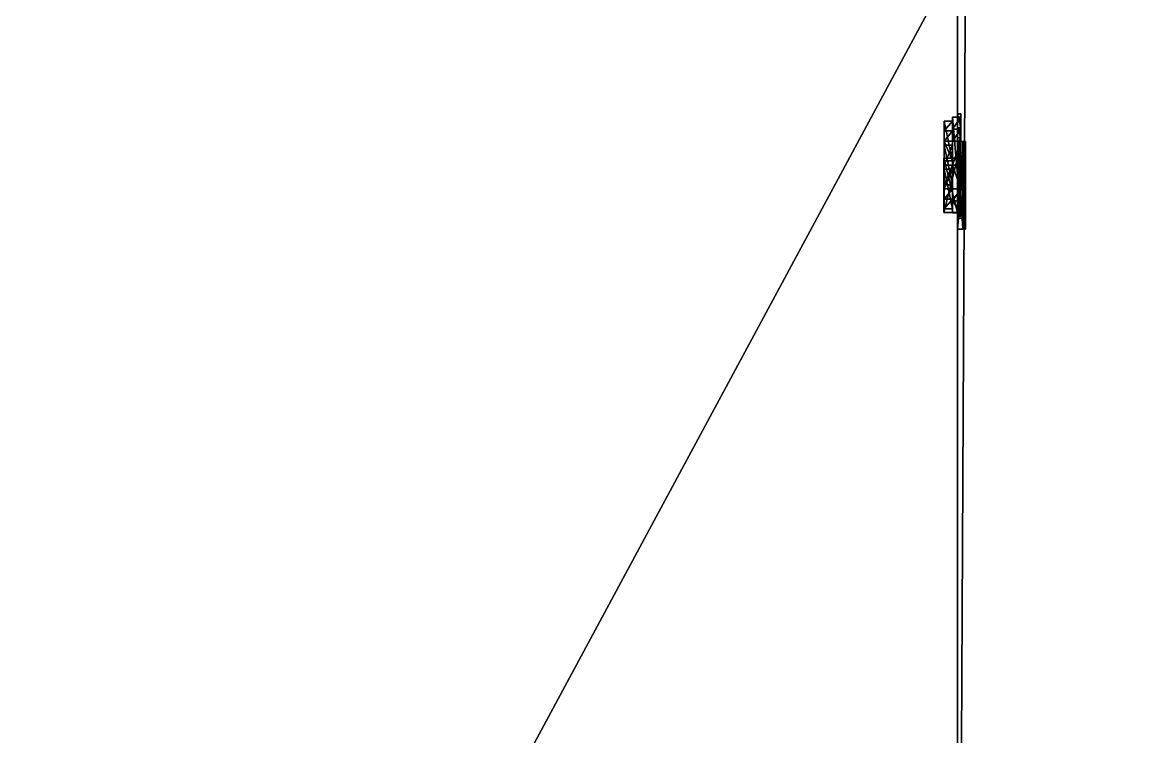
# Model space of a CAD drawing. Header units: metres. Extents: x -124 to 108, y 0 to 201.
# Drawn here: x 64.94 to 72.25, y 13.04 to 17.68 of the extents above; entities that cross this region are included whole.
import ezdxf

# ---------------------------------------------------------------- set-up
doc = ezdxf.new("R2010")
doc.units = ezdxf.units.M
doc.layers.get('0').update_dxf_attribs({"true_color": 0xff5454})

# ---------------------------------------------------------------- blocks, each defined once
blk = doc.blocks.new('window_iii')
for p, q in [((0, 1.1557), (0, 0.0603)), ((0, 1.1557, 0.0333), (0, 0.0603, 0.0333)), ((0, 1.1557), (0, 1.1557, 0.0333)), ((0.5699, 1.1557, 0.0333), (0, 1.1557, 0.0333)), ((0.5699, 1.1557), (0, 1.1557)), ((0.5699, 0.0603, 0.0333), (0.5699, 1.1557, 0.0333)), ((0.5699, 0.0603), (0.5699, 1.1557)), ((0.5699, 1.1557), (0.5699, 1.1557, 0.0333)), ((0.4986, 1.0844, 0.0333), (0.0713, 1.0844, 0.0333)), ((0.0713, 1.0844, 0.0333), (0.0713, 1.0844)), ((0.4986, 1.0844), (0.0713, 1.0844)), ((0.0713, 1.0844, 0.0333), (0.0713, 0.1316, 0.0333)), ((0.0713, 1.0844), (0.0713, 0.1316)), ((0.1086, 1.0471, -0.0889), (0.1086, 0.6453, -0.0889)), ((0.1086, 1.0471, -0.0889), (0.1086, 1.0471)), ((0.1086, 1.0471), (0.1086, 0.6453)), ((0.4613, 1.0471), (0.1086, 1.0471)), ((0.4613, 1.0471, -0.0889), (0.1086, 1.0471, -0.0889)), ((0.4613, 0.6453), (0.4613, 1.0471)), ((0.4613, 1.0471, -0.0889), (0.4613, 1.0471)), ((0.4613, 0.6453, -0.0889), (0.4613, 1.0471, -0.0889)), ((0.4986, 1.0844, 0.0333), (0.4986, 1.0844)), ((0.4986, 0.1316), (0.4986, 1.0844)), ((0.1086, 0.6453, -0.0889), (0.1086, 0.6453)), ((0.1086, 0.6453), (0.4613, 0.6453)), ((0.1086, 0.6453, -0.0889), (0.4613, 0.6453, -0.0889)), ((0.4613, 0.6453, -0.0889), (0.4613, 0.6453)), ((0.1086, 0.5707, -0.0889), (0.1086, 0.1689, -0.0889)), ((0.1086, 0.5707, -0.0889), (0.1086, 0.5707)), ((0.1086, 0.5707), (0.1086, 0.1689)), ((0.4613, 0.5707), (0.1086, 0.5707)), ((0.4613, 0.5707, -0.0889), (0.1086, 0.5707, -0.0889)), ((0.4613, 0.1689), (0.4613, 0.5707)), ((0.4613, 0.1689, -0.0889), (0.4613, 0.5707, -0.0889)), ((0.4613, 0.5707, -0.0889), (0.4613, 0.5707)), ((0.1086, 0.1689, -0.0889), (0.1086, 0.1689)), ((0.1086, 0.1689, -0.0889), (0.4613, 0.1689, -0.0889)), ((0.1086, 0.1689), (0.4613, 0.1689)), ((0.4613, 0.1689, -0.0889), (0.4613, 0.1689)), ((0.0713, 0.1316, 0.0333), (0.4986, 0.1316, 0.0333)), ((0.0713, 0.1316), (0.4986, 0.1316)), ((0.0713, 0.1316, 0.0333), (0.0713, 0.1316)), ((0.4986, 0.1316, 0.0333), (0.4986, 0.1316)), ((0, 0.0603), (0, 0)), ((0, 0.0603, 0.0333), (0, 0, 0.0508)), ((0, 0.0603, 0.0333), (0.5699, 0.0603, 0.0333)), ((0, 0.0603), (0.5699, 0.0603)), ((0, 0), (0, 0, 0.0508)), ((0, 0, 0.0508), (0.5699, 0, 0.0508)), ((0, 0), (0.5699, 0)), ((0.5699, 0.0603, 0.0333), (0.5699, 0, 0.0508)), ((0.5699, 0.0603), (0.5699, 0)), ((0.5699, 0), (0.5699, 0, 0.0508))]:
    blk.add_line(p, q)
at = {"color": 45, "true_color": 0xaa8f5f}
blk.add_line((0.4986, 0.1316, 0.0333), (0.4986, 1.0844, 0.0333), dxfattribs=at)
mesh = blk.add_polyface(dxfattribs=at)
corners = [(0, 0.0603, 0.0333), (0, 0), (0, 0, 0.0508), (0, 0.0603), (0, 1.1557, 0.0333), (0, 1.1557)]
mesh.append_faces([[corners[k] for k in face] for face in [(0, 1, 2), (3, 4, 5)]], dxfattribs={"vtx0": -1, "color": 45})
mesh.append_faces([[corners[k] for k in face] for face in [(1, 0, 3)]], dxfattribs={"vtx0": -1, "vtx1": -1, "color": 45})
mesh.append_faces([[corners[k] for k in face] for face in [(3, 0, 4)]], dxfattribs={"vtx0": -1, "vtx2": -1, "color": 45})
mesh = blk.add_polyface(dxfattribs=at)
corners = [(0, 0.0603, 0.0333), (0.0713, 0.1316, 0.0333), (0, 1.1557, 0.0333), (0.5699, 0.0603, 0.0333), (0.4986, 0.1316, 0.0333), (0.4986, 1.0844, 0.0333), (0.0713, 1.0844, 0.0333), (0.5699, 1.1557, 0.0333)]
mesh.append_faces([[corners[k] for k in face] for face in [(0, 1, 2), (1, 3, 4), (4, 3, 5), (2, 6, 7), (6, 2, 1), (7, 5, 3)]], dxfattribs={"vtx0": -1, "vtx1": -1, "color": 45})
mesh.append_faces([[corners[k] for k in face] for face in [(1, 0, 3), (7, 6, 5)]], dxfattribs={"vtx0": -1, "vtx2": -1, "color": 45})
mesh = blk.add_polyface(dxfattribs=at)
corners = [(0, 1.1557, 0.0333), (0.5699, 1.1557), (0, 1.1557), (0.5699, 1.1557, 0.0333)]
mesh.append_faces([[corners[k] for k in face] for face in [(0, 1, 2), (1, 0, 3)]], dxfattribs={"vtx0": -1, "color": 45})
mesh = blk.add_polyface(dxfattribs=at)
corners = [(0.5699, 0.0603), (0.5699, 0, 0.0508), (0.5699, 0), (0.5699, 0.0603, 0.0333), (0.5699, 1.1557), (0.5699, 1.1557, 0.0333)]
mesh.append_faces([[corners[k] for k in face] for face in [(0, 1, 2), (3, 4, 5)]], dxfattribs={"vtx0": -1, "color": 45})
mesh.append_faces([[corners[k] for k in face] for face in [(1, 0, 3)]], dxfattribs={"vtx0": -1, "vtx1": -1, "color": 45})
mesh.append_faces([[corners[k] for k in face] for face in [(3, 0, 4)]], dxfattribs={"vtx0": -1, "vtx2": -1, "color": 45})
mesh = blk.add_polyface(dxfattribs=at)
corners = [(0.4986, 1.0844, 0.0333), (0.0713, 1.0844), (0.4986, 1.0844), (0.0713, 1.0844, 0.0333)]
mesh.append_faces([[corners[k] for k in face] for face in [(0, 1, 2), (1, 0, 3)]], dxfattribs={"vtx0": -1, "color": 45})
at = {"color": 29, "true_color": 0x423123}
mesh = blk.add_polyface(dxfattribs=at)
corners = [(0.0713, 0.1316), (0.1086, 0.1689), (0.0713, 1.0844), (0.4986, 0.1316), (0.4613, 0.1689), (0.4613, 0.5707), (0.4613, 0.6453), (0.4613, 1.0471), (0.1086, 1.0471), (0.4986, 1.0844), (0.1086, 0.5707), (0.1086, 0.6453)]
mesh.append_faces([[corners[k] for k in face] for face in [(0, 1, 2), (1, 3, 4), (4, 3, 5), (6, 3, 7), (2, 8, 9), (8, 10, 11), (9, 7, 3), (5, 11, 10), (11, 5, 6)]], dxfattribs={"vtx0": -1, "vtx1": -1, "color": 29})
mesh.append_faces([[corners[k] for k in face] for face in [(5, 3, 6), (8, 2, 1)]], dxfattribs={"vtx0": -1, "vtx1": -1, "vtx2": -1, "color": 29})
mesh.append_faces([[corners[k] for k in face] for face in [(1, 0, 3), (8, 1, 10), (9, 8, 7)]], dxfattribs={"vtx0": -1, "vtx2": -1, "color": 29})
at = {"color": 45, "true_color": 0xaa8f5f}
mesh = blk.add_polyface(dxfattribs=at)
corners = [(0.0713, 1.0844), (0.0713, 0.1316, 0.0333), (0.0713, 0.1316), (0.0713, 1.0844, 0.0333)]
mesh.append_faces([[corners[k] for k in face] for face in [(0, 1, 2), (1, 0, 3)]], dxfattribs={"vtx0": -1, "color": 45})
at = {"color": 29, "true_color": 0x423123}
mesh = blk.add_polyface(dxfattribs=at)
corners = [(0.1086, 1.0471, -0.0889), (0.1086, 0.6453), (0.1086, 0.6453, -0.0889), (0.1086, 1.0471)]
mesh.append_faces([[corners[k] for k in face] for face in [(0, 1, 2), (1, 0, 3)]], dxfattribs={"vtx0": -1, "color": 29})
mesh = blk.add_polyface(dxfattribs=at)
corners = [(0.4613, 1.0471), (0.1086, 1.0471, -0.0889), (0.4613, 1.0471, -0.0889), (0.1086, 1.0471)]
mesh.append_faces([[corners[k] for k in face] for face in [(0, 1, 2), (1, 0, 3)]], dxfattribs={"vtx0": -1, "color": 29})
at = {"color": 28, "true_color": 0x130f0a}
mesh = blk.add_polyface(dxfattribs=at)
corners = [(0.4613, 0.6453, -0.0889), (0.1086, 1.0471, -0.0889), (0.1086, 0.6453, -0.0889), (0.4613, 1.0471, -0.0889)]
mesh.append_faces([[corners[k] for k in face] for face in [(0, 1, 2), (1, 0, 3)]], dxfattribs={"vtx0": -1, "color": 28})
at = {"color": 29, "true_color": 0x423123}
mesh = blk.add_polyface(dxfattribs=at)
corners = [(0.4613, 1.0471), (0.4613, 0.6453, -0.0889), (0.4613, 0.6453), (0.4613, 1.0471, -0.0889)]
mesh.append_faces([[corners[k] for k in face] for face in [(0, 1, 2), (1, 0, 3)]], dxfattribs={"vtx0": -1, "color": 29})
at = {"color": 45, "true_color": 0xaa8f5f}
mesh = blk.add_polyface(dxfattribs=at)
corners = [(0.4986, 1.0844, 0.0333), (0.4986, 0.1316), (0.4986, 0.1316, 0.0333), (0.4986, 1.0844)]
mesh.append_faces([[corners[k] for k in face] for face in [(0, 1, 2), (1, 0, 3)]], dxfattribs={"vtx0": -1, "color": 45})
at = {"color": 29, "true_color": 0x423123}
mesh = blk.add_polyface(dxfattribs=at)
corners = [(0.1086, 0.6453), (0.4613, 0.6453, -0.0889), (0.1086, 0.6453, -0.0889), (0.4613, 0.6453)]
mesh.append_faces([[corners[k] for k in face] for face in [(0, 1, 2), (1, 0, 3)]], dxfattribs={"vtx0": -1, "color": 29})
mesh = blk.add_polyface(dxfattribs=at)
corners = [(0.1086, 0.5707, -0.0889), (0.1086, 0.1689), (0.1086, 0.1689, -0.0889), (0.1086, 0.5707)]
mesh.append_faces([[corners[k] for k in face] for face in [(0, 1, 2), (1, 0, 3)]], dxfattribs={"vtx0": -1, "color": 29})
mesh = blk.add_polyface(dxfattribs=at)
corners = [(0.4613, 0.5707), (0.1086, 0.5707, -0.0889), (0.4613, 0.5707, -0.0889), (0.1086, 0.5707)]
mesh.append_faces([[corners[k] for k in face] for face in [(0, 1, 2), (1, 0, 3)]], dxfattribs={"vtx0": -1, "color": 29})
at = {"color": 28, "true_color": 0x130f0a}
mesh = blk.add_polyface(dxfattribs=at)
corners = [(0.4613, 0.1689, -0.0889), (0.1086, 0.5707, -0.0889), (0.1086, 0.1689, -0.0889), (0.4613, 0.5707, -0.0889)]
mesh.append_faces([[corners[k] for k in face] for face in [(0, 1, 2), (1, 0, 3)]], dxfattribs={"vtx0": -1, "color": 28})
at = {"color": 29, "true_color": 0x423123}
mesh = blk.add_polyface(dxfattribs=at)
corners = [(0.4613, 0.5707), (0.4613, 0.1689, -0.0889), (0.4613, 0.1689), (0.4613, 0.5707, -0.0889)]
mesh.append_faces([[corners[k] for k in face] for face in [(0, 1, 2), (1, 0, 3)]], dxfattribs={"vtx0": -1, "color": 29})
mesh = blk.add_polyface(dxfattribs=at)
corners = [(0.1086, 0.1689), (0.4613, 0.1689, -0.0889), (0.1086, 0.1689, -0.0889), (0.4613, 0.1689)]
mesh.append_faces([[corners[k] for k in face] for face in [(0, 1, 2), (1, 0, 3)]], dxfattribs={"vtx0": -1, "color": 29})
at = {"color": 45, "true_color": 0xaa8f5f}
mesh = blk.add_polyface(dxfattribs=at)
corners = [(0.0713, 0.1316, 0.0333), (0.4986, 0.1316), (0.0713, 0.1316), (0.4986, 0.1316, 0.0333)]
mesh.append_faces([[corners[k] for k in face] for face in [(0, 1, 2), (1, 0, 3)]], dxfattribs={"vtx0": -1, "color": 45})
mesh = blk.add_polyface(dxfattribs=at)
corners = [(0.5699, 0), (0, 0.0603), (0, 0), (0.5699, 0.0603)]
mesh.append_faces([[corners[k] for k in face] for face in [(0, 1, 2), (1, 0, 3)]], dxfattribs={"vtx0": -1, "color": 45})
mesh = blk.add_polyface(dxfattribs=at)
corners = [(0.5699, 0, 0.0508), (0, 0.0603, 0.0333), (0, 0, 0.0508), (0.5699, 0.0603, 0.0333)]
mesh.append_faces([[corners[k] for k in face] for face in [(0, 1, 2), (1, 0, 3)]], dxfattribs={"vtx0": -1, "color": 45})
mesh = blk.add_polyface(dxfattribs=at)
corners = [(0.5699, 0, 0.0508), (0, 0), (0.5699, 0), (0, 0, 0.0508)]
mesh.append_faces([[corners[k] for k in face] for face in [(0, 1, 2), (1, 0, 3)]], dxfattribs={"vtx0": -1, "color": 45})
blk = doc.blocks.new('window_i')
for p, q in [((0.3326, 1.5005, 0.0217), (0.1553, 1.3478, 0.0217)), ((0.3326, 1.5005), (0.1553, 1.3478)), ((0.1773, 1.3377, 0.0217), (0.3326, 1.4714, 0.0217)), ((0.1773, 1.3377, -0.0332), (0.3326, 1.4714, -0.0332)), ((0.5099, 1.3478, 0.0217), (0.3326, 1.5005, 0.0217)), ((0.5099, 1.3478), (0.3326, 1.5005)), ((0.3326, 1.5005), (0.3326, 1.5005, 0.0217)), ((0.3326, 1.4714, 0.0217), (0.4879, 1.3377, 0.0217)), ((0.3326, 1.4714, 0.0217), (0.3326, 1.4714, -0.0332)), ((0.3326, 1.4714, -0.0332), (0.4879, 1.3377, -0.0332)), ((0.3326, 1.4364, -0.0881), (0.2038, 1.3256, -0.0881)), ((0.3326, 1.4364, -0.0332), (0.2038, 1.3256, -0.0332)), ((0.4614, 1.3256, -0.0332), (0.3326, 1.4364, -0.0332)), ((0.3326, 1.4364, -0.0332), (0.3326, 1.4364, -0.0881)), ((0.4614, 1.3256, -0.0881), (0.3326, 1.4364, -0.0881)), ((0.1553, 1.3478, 0.0217), (0.1553, 1.1242, 0.0217)), ((0.1553, 1.3478), (0.1553, 1.1242)), ((0.1553, 1.3478), (0.1553, 1.3478, 0.0217)), ((0.1773, 1.3377, 0.0217), (0.1773, 1.1022, 0.0217)), ((0.1773, 1.3377, 0.0217), (0.1773, 1.3377, -0.0332)), ((0.1773, 1.3377, -0.0332), (0.1773, 1.1022, -0.0332)), ((0.2038, 1.3256, -0.0881), (0.2038, 1.1287, -0.0881)), ((0.2038, 1.3256, -0.0332), (0.2038, 1.1287, -0.0332)), ((0.2038, 1.3256, -0.0332), (0.2038, 1.3256, -0.0881)), ((0.4614, 1.3256, -0.0332), (0.4614, 1.3256, -0.0881)), ((0.4614, 1.1287, -0.0332), (0.4614, 1.3256, -0.0332)), ((0.4614, 1.1287, -0.0881), (0.4614, 1.3256, -0.0881)), ((0.4879, 1.1022, 0.0217), (0.4879, 1.3377, 0.0217)), ((0.4879, 1.3377, 0.0217), (0.4879, 1.3377, -0.0332)), ((0.4879, 1.1022, -0.0332), (0.4879, 1.3377, -0.0332)), ((0.5099, 1.1242, 0.0217), (0.5099, 1.3478, 0.0217)), ((0.5099, 1.1242), (0.5099, 1.3478)), ((0.5099, 1.3478), (0.5099, 1.3478, 0.0217)), ((0.0905, 1.1242), (0, 1.0337)), ((0.0905, 1.1242, 0.0217), (0, 1.0337, 0.0217)), ((0.0997, 1.1022, 0.0217), (0.022, 1.0246, 0.0217)), ((0.0997, 1.1022, -0.0332), (0.022, 1.0246, -0.0332)), ((0.0905, 1.1242), (0.0905, 1.1242, 0.0217)), ((0.1553, 1.1242), (0.0905, 1.1242)), ((0.1553, 1.1242, 0.0217), (0.0905, 1.1242, 0.0217)), ((0.1773, 1.1022, 0.0217), (0.0997, 1.1022, 0.0217)), ((0.1773, 1.1022, -0.0332), (0.0997, 1.1022, -0.0332)), ((0.0997, 1.1022, 0.0217), (0.0997, 1.1022, -0.0332)), ((0.1553, 1.1242), (0.1553, 1.1242, 0.0217)), ((0.1773, 1.1022, 0.0217), (0.1773, 1.1022, -0.0332)), ((0.2038, 1.1287, -0.0332), (0.4614, 1.1287, -0.0332)), ((0.2038, 1.1287, -0.0881), (0.4614, 1.1287, -0.0881)), ((0.2038, 1.1287, -0.0332), (0.2038, 1.1287, -0.0881)), ((0.4614, 1.1287, -0.0332), (0.4614, 1.1287, -0.0881)), ((0.5656, 1.1022, 0.0217), (0.4879, 1.1022, 0.0217)), ((0.4879, 1.1022, 0.0217), (0.4879, 1.1022, -0.0332)), ((0.5656, 1.1022, -0.0332), (0.4879, 1.1022, -0.0332)), ((0.5747, 1.1242, 0.0217), (0.5099, 1.1242, 0.0217)), ((0.5099, 1.1242), (0.5099, 1.1242, 0.0217)), ((0.5747, 1.1242), (0.5099, 1.1242)), ((0.5656, 1.1022, 0.0217), (0.6432, 1.0246, 0.0217)), ((0.5656, 1.1022, 0.0217), (0.5656, 1.1022, -0.0332)), ((0.5656, 1.1022, -0.0332), (0.6432, 1.0246, -0.0332)), ((0.6652, 1.0337, 0.0217), (0.5747, 1.1242, 0.0217)), ((0.5747, 1.1242), (0.5747, 1.1242, 0.0217)), ((0.6652, 1.0337), (0.5747, 1.1242)), ((0, 1.0337), (0, 1.0337, 0.0217)), ((0, 1.0337, 0.0217), (0, 0, 0.0217)), ((0, 1.0337), (0, 0)), ((0.022, 1.0246, 0.0217), (0.022, 0.0971, 0.0217)), ((0.022, 1.0246, 0.0217), (0.022, 1.0246, -0.0332)), ((0.022, 1.0246, -0.0332), (0.022, 0.0971, -0.0332)), ((0.1106, 1.0757, -0.0881), (0.0485, 1.0136, -0.0881)), ((0.1106, 1.0757, -0.0332), (0.0485, 1.0136, -0.0332)), ((0.1773, 1.0757, -0.0332), (0.1106, 1.0757, -0.0332)), ((0.1106, 1.0757, -0.0332), (0.1106, 1.0757, -0.0881)), ((0.1773, 1.0757, -0.0881), (0.1106, 1.0757, -0.0881)), ((0.1773, 1.0757, -0.0332), (0.1773, 1.0757, -0.0881)), ((0.3061, 1.0757, -0.0881), (0.1773, 1.0757, -0.0881)), ((0.3061, 1.0757, -0.0332), (0.1773, 1.0757, -0.0332)), ((0.3061, 0.1236, -0.0881), (0.3061, 1.0757, -0.0881)), ((0.3061, 1.0757, -0.0332), (0.3061, 1.0757, -0.0881)), ((0.3061, 0.1236, -0.0332), (0.3061, 1.0757, -0.0332)), ((0.3591, 1.0757, -0.0881), (0.3591, 0.1236, -0.0881)), ((0.3591, 1.0757, -0.0332), (0.3591, 1.0757, -0.0881)), ((0.4879, 1.0757, -0.0881), (0.3591, 1.0757, -0.0881)), ((0.4879, 1.0757, -0.0332), (0.3591, 1.0757, -0.0332)), ((0.5546, 1.0757, -0.0881), (0.4879, 1.0757, -0.0881)), ((0.4879, 1.0757, -0.0332), (0.4879, 1.0757, -0.0881)), ((0.5546, 1.0757, -0.0332), (0.4879, 1.0757, -0.0332)), ((0.6167, 1.0136, -0.0332), (0.5546, 1.0757, -0.0332)), ((0.5546, 1.0757, -0.0332), (0.5546, 1.0757, -0.0881)), ((0.6167, 1.0136, -0.0881), (0.5546, 1.0757, -0.0881)), ((0.6432, 0.0971, 0.0217), (0.6432, 1.0246, 0.0217)), ((0.6432, 1.0246, 0.0217), (0.6432, 1.0246, -0.0332)), ((0.6432, 0.0971, -0.0332), (0.6432, 1.0246, -0.0332)), ((0.6652, 0, 0.0217), (0.6652, 1.0337, 0.0217)), ((0.6652, 0), (0.6652, 1.0337)), ((0.6652, 1.0337), (0.6652, 1.0337, 0.0217)), ((0.0485, 1.0136, -0.0881), (0.0485, 0.1236, -0.0881)), ((0.0485, 1.0136, -0.0332), (0.0485, 1.0136, -0.0881)), ((0.0485, 1.0136, -0.0332), (0.0485, 0.1236, -0.0332)), ((0.6167, 1.0136, -0.0332), (0.6167, 1.0136, -0.0881)), ((0.6167, 0.1236, -0.0332), (0.6167, 1.0136, -0.0332)), ((0.6167, 0.1236, -0.0881), (0.6167, 1.0136, -0.0881)), ((0.022, 0.0971, 0.0217), (0.6432, 0.0971, 0.0217)), ((0.022, 0.0971, 0.0217), (0.022, 0.0971, -0.0332)), ((0.022, 0.0971, -0.0332), (0.6432, 0.0971, -0.0332)), ((0.0485, 0.1236, -0.0881), (0.3061, 0.1236, -0.0881)), ((0.0485, 0.1236, -0.0332), (0.3061, 0.1236, -0.0332)), ((0.0485, 0.1236, -0.0332), (0.0485, 0.1236, -0.0881)), ((0.3061, 0.1236, -0.0332), (0.3061, 0.1236, -0.0881)), ((0.3591, 0.1236, -0.0332), (0.3591, 0.1236, -0.0881)), ((0.3591, 0.1236, -0.0881), (0.6167, 0.1236, -0.0881)), ((0.3591, 0.1236, -0.0332), (0.6167, 0.1236, -0.0332)), ((0.6167, 0.1236, -0.0332), (0.6167, 0.1236, -0.0881)), ((0.6432, 0.0971, 0.0217), (0.6432, 0.0971, -0.0332)), ((0, 0, 0.0217), (0.6652, 0, 0.0217)), ((0, 0), (0, 0, 0.0217)), ((0, 0), (0.6652, 0)), ((0.6652, 0), (0.6652, 0, 0.0217))]:
    blk.add_line(p, q)
at = {"color": 29, "true_color": 0x423123}
blk.add_line((0.3591, 1.0757, -0.0332), (0.3591, 0.1236, -0.0332), dxfattribs=at)
at = {"color": 45, "true_color": 0xaa8f5f}
mesh = blk.add_polyface(dxfattribs=at)
corners = [(0, 0, 0.0217), (0.022, 0.0971, 0.0217), (0, 1.0337, 0.0217), (0.6652, 0, 0.0217), (0.6432, 0.0971, 0.0217), (0.6432, 1.0246, 0.0217), (0.4879, 1.1022, 0.0217), (0.5099, 1.1242, 0.0217), (0.4879, 1.3377, 0.0217), (0.5656, 1.1022, 0.0217), (0.5747, 1.1242, 0.0217), (0.6652, 1.0337, 0.0217), (0.022, 1.0246, 0.0217), (0.0905, 1.1242, 0.0217), (0.0997, 1.1022, 0.0217), (0.1553, 1.1242, 0.0217), (0.1773, 1.1022, 0.0217), (0.1553, 1.3478, 0.0217), (0.1773, 1.3377, 0.0217), (0.3326, 1.5005, 0.0217), (0.3326, 1.4714, 0.0217), (0.5099, 1.3478, 0.0217)]
mesh.append_faces([[corners[k] for k in face] for face in [(0, 1, 2), (1, 3, 4), (4, 3, 5), (6, 7, 8), (7, 9, 10), (10, 5, 11), (11, 5, 3), (2, 12, 13), (12, 2, 1), (13, 14, 15), (15, 16, 17), (17, 18, 19), (19, 8, 21), (21, 8, 7)]], dxfattribs={"vtx0": -1, "vtx1": -1, "color": 45})
mesh.append_faces([[corners[k] for k in face] for face in [(1, 0, 3), (7, 6, 9), (10, 9, 5), (13, 12, 14), (15, 14, 16), (17, 16, 18), (19, 18, 20), (19, 20, 8)]], dxfattribs={"vtx0": -1, "vtx2": -1, "color": 45})
at = {"color": 29, "true_color": 0x423123}
mesh = blk.add_polyface(dxfattribs=at)
corners = [(0.0485, 1.0136, -0.0332), (0.0997, 1.1022, -0.0332), (0.022, 1.0246, -0.0332), (0.1106, 1.0757, -0.0332), (0.1773, 1.1022, -0.0332), (0.1773, 1.0757, -0.0332), (0.3061, 1.0757, -0.0332), (0.2038, 1.1287, -0.0332), (0.1773, 1.3377, -0.0332), (0.4614, 1.1287, -0.0332), (0.3591, 1.0757, -0.0332), (0.3591, 0.1236, -0.0332), (0.4879, 1.0757, -0.0332), (0.4614, 1.3256, -0.0332), (0.022, 0.0971, -0.0332), (0.0485, 0.1236, -0.0332), (0.6432, 0.0971, -0.0332), (0.3061, 0.1236, -0.0332), (0.6167, 0.1236, -0.0332), (0.6167, 1.0136, -0.0332), (0.5546, 1.0757, -0.0332), (0.4879, 1.1022, -0.0332), (0.5656, 1.1022, -0.0332), (0.6432, 1.0246, -0.0332), (0.2038, 1.3256, -0.0332), (0.3326, 1.4714, -0.0332), (0.3326, 1.4364, -0.0332), (0.4879, 1.3377, -0.0332)]
mesh.append_faces([[corners[k] for k in face] for face in [(1, 3, 4), (4, 7, 8), (7, 6, 9), (10, 6, 11), (9, 12, 13), (14, 15, 2), (15, 16, 17), (17, 11, 6), (11, 16, 18), (18, 16, 19), (20, 21, 12), (21, 20, 22), (22, 19, 23), (23, 19, 16), (8, 24, 25), (24, 8, 7), (25, 13, 27), (27, 12, 21)]], dxfattribs={"vtx0": -1, "vtx1": -1, "color": 29})
mesh.append_faces([[corners[k] for k in face] for face in [(4, 6, 7), (9, 6, 10), (17, 16, 11), (27, 13, 12)]], dxfattribs={"vtx0": -1, "vtx1": -1, "vtx2": -1, "color": 29})
mesh.append_faces([[corners[k] for k in face] for face in [(0, 1, 2), (1, 0, 3), (4, 3, 5), (4, 5, 6), (9, 10, 12), (15, 14, 16), (2, 15, 0), (22, 20, 19), (25, 24, 26), (25, 26, 13)]], dxfattribs={"vtx0": -1, "vtx2": -1, "color": 29})
at = {"color": 45, "true_color": 0xaa8f5f}
mesh = blk.add_polyface(dxfattribs=at)
corners = [(0.1553, 1.3478, 0.0217), (0.3326, 1.5005), (0.1553, 1.3478), (0.3326, 1.5005, 0.0217)]
mesh.append_faces([[corners[k] for k in face] for face in [(0, 1, 2), (1, 0, 3)]], dxfattribs={"vtx0": -1, "color": 45})
mesh = blk.add_polyface(dxfattribs=at)
corners = [(0.3326, 1.4714, -0.0332), (0.1773, 1.3377, 0.0217), (0.1773, 1.3377, -0.0332), (0.3326, 1.4714, 0.0217)]
mesh.append_faces([[corners[k] for k in face] for face in [(0, 1, 2), (1, 0, 3)]], dxfattribs={"vtx0": -1, "color": 45})
mesh = blk.add_polyface(dxfattribs=at)
corners = [(0.3326, 1.5005, 0.0217), (0.5099, 1.3478), (0.3326, 1.5005), (0.5099, 1.3478, 0.0217)]
mesh.append_faces([[corners[k] for k in face] for face in [(0, 1, 2), (1, 0, 3)]], dxfattribs={"vtx0": -1, "color": 45})
mesh = blk.add_polyface(dxfattribs=at)
corners = [(0.4879, 1.3377, 0.0217), (0.3326, 1.4714, -0.0332), (0.4879, 1.3377, -0.0332), (0.3326, 1.4714, 0.0217)]
mesh.append_faces([[corners[k] for k in face] for face in [(0, 1, 2), (1, 0, 3)]], dxfattribs={"vtx0": -1, "color": 45})
at = {"color": 28, "true_color": 0x130f0a}
mesh = blk.add_polyface(dxfattribs=at)
corners = [(0.4614, 1.1287, -0.0881), (0.2038, 1.3256, -0.0881), (0.2038, 1.1287, -0.0881), (0.3326, 1.4364, -0.0881), (0.4614, 1.3256, -0.0881)]
mesh.append_faces([[corners[k] for k in face] for face in [(0, 1, 2), (3, 0, 4)]], dxfattribs={"vtx0": -1, "color": 28})
mesh.append_faces([[corners[k] for k in face] for face in [(1, 0, 3)]], dxfattribs={"vtx0": -1, "vtx1": -1, "color": 28})
at = {"color": 29, "true_color": 0x423123}
mesh = blk.add_polyface(dxfattribs=at)
corners = [(0.3326, 1.4364, -0.0332), (0.2038, 1.3256, -0.0881), (0.3326, 1.4364, -0.0881), (0.2038, 1.3256, -0.0332)]
mesh.append_faces([[corners[k] for k in face] for face in [(0, 1, 2), (1, 0, 3)]], dxfattribs={"vtx0": -1, "color": 29})
mesh = blk.add_polyface(dxfattribs=at)
corners = [(0.4614, 1.3256, -0.0332), (0.3326, 1.4364, -0.0881), (0.4614, 1.3256, -0.0881), (0.3326, 1.4364, -0.0332)]
mesh.append_faces([[corners[k] for k in face] for face in [(0, 1, 2), (1, 0, 3)]], dxfattribs={"vtx0": -1, "color": 29})
at = {"color": 45, "true_color": 0xaa8f5f}
mesh = blk.add_polyface(dxfattribs=at)
corners = [(0.1553, 1.3478, 0.0217), (0.1553, 1.1242), (0.1553, 1.1242, 0.0217), (0.1553, 1.3478)]
mesh.append_faces([[corners[k] for k in face] for face in [(0, 1, 2), (1, 0, 3)]], dxfattribs={"vtx0": -1, "color": 45})
mesh = blk.add_polyface(dxfattribs=at)
corners = [(0.1773, 1.3377, -0.0332), (0.1773, 1.1022, 0.0217), (0.1773, 1.1022, -0.0332), (0.1773, 1.3377, 0.0217)]
mesh.append_faces([[corners[k] for k in face] for face in [(0, 1, 2), (1, 0, 3)]], dxfattribs={"vtx0": -1, "color": 45})
at = {"color": 29, "true_color": 0x423123}
mesh = blk.add_polyface(dxfattribs=at)
corners = [(0.2038, 1.3256, -0.0881), (0.2038, 1.1287, -0.0332), (0.2038, 1.1287, -0.0881), (0.2038, 1.3256, -0.0332)]
mesh.append_faces([[corners[k] for k in face] for face in [(0, 1, 2), (1, 0, 3)]], dxfattribs={"vtx0": -1, "color": 29})
mesh = blk.add_polyface(dxfattribs=at)
corners = [(0.4614, 1.3256, -0.0332), (0.4614, 1.1287, -0.0881), (0.4614, 1.1287, -0.0332), (0.4614, 1.3256, -0.0881)]
mesh.append_faces([[corners[k] for k in face] for face in [(0, 1, 2), (1, 0, 3)]], dxfattribs={"vtx0": -1, "color": 29})
at = {"color": 45, "true_color": 0xaa8f5f}
mesh = blk.add_polyface(dxfattribs=at)
corners = [(0.4879, 1.3377, 0.0217), (0.4879, 1.1022, -0.0332), (0.4879, 1.1022, 0.0217), (0.4879, 1.3377, -0.0332)]
mesh.append_faces([[corners[k] for k in face] for face in [(0, 1, 2), (1, 0, 3)]], dxfattribs={"vtx0": -1, "color": 45})
mesh = blk.add_polyface(dxfattribs=at)
corners = [(0.5099, 1.3478), (0.5099, 1.1242, 0.0217), (0.5099, 1.1242), (0.5099, 1.3478, 0.0217)]
mesh.append_faces([[corners[k] for k in face] for face in [(0, 1, 2), (1, 0, 3)]], dxfattribs={"vtx0": -1, "color": 45})
mesh = blk.add_polyface(dxfattribs=at)
corners = [(0, 1.0337, 0.0217), (0.0905, 1.1242), (0, 1.0337), (0.0905, 1.1242, 0.0217)]
mesh.append_faces([[corners[k] for k in face] for face in [(0, 1, 2), (1, 0, 3)]], dxfattribs={"vtx0": -1, "color": 45})
mesh = blk.add_polyface(dxfattribs=at)
corners = [(0.0997, 1.1022, -0.0332), (0.022, 1.0246, 0.0217), (0.022, 1.0246, -0.0332), (0.0997, 1.1022, 0.0217)]
mesh.append_faces([[corners[k] for k in face] for face in [(0, 1, 2), (1, 0, 3)]], dxfattribs={"vtx0": -1, "color": 45})
mesh = blk.add_polyface(dxfattribs=at)
corners = [(0.0905, 1.1242, 0.0217), (0.1553, 1.1242), (0.0905, 1.1242), (0.1553, 1.1242, 0.0217)]
mesh.append_faces([[corners[k] for k in face] for face in [(0, 1, 2), (1, 0, 3)]], dxfattribs={"vtx0": -1, "color": 45})
mesh = blk.add_polyface(dxfattribs=at)
corners = [(0.1773, 1.1022, 0.0217), (0.0997, 1.1022, -0.0332), (0.1773, 1.1022, -0.0332), (0.0997, 1.1022, 0.0217)]
mesh.append_faces([[corners[k] for k in face] for face in [(0, 1, 2), (1, 0, 3)]], dxfattribs={"vtx0": -1, "color": 45})
at = {"color": 29, "true_color": 0x423123}
mesh = blk.add_polyface(dxfattribs=at)
corners = [(0.2038, 1.1287, -0.0332), (0.4614, 1.1287, -0.0881), (0.2038, 1.1287, -0.0881), (0.4614, 1.1287, -0.0332)]
mesh.append_faces([[corners[k] for k in face] for face in [(0, 1, 2), (1, 0, 3)]], dxfattribs={"vtx0": -1, "color": 29})
at = {"color": 45, "true_color": 0xaa8f5f}
mesh = blk.add_polyface(dxfattribs=at)
corners = [(0.5656, 1.1022, 0.0217), (0.4879, 1.1022, -0.0332), (0.5656, 1.1022, -0.0332), (0.4879, 1.1022, 0.0217)]
mesh.append_faces([[corners[k] for k in face] for face in [(0, 1, 2), (1, 0, 3)]], dxfattribs={"vtx0": -1, "color": 45})
mesh = blk.add_polyface(dxfattribs=at)
corners = [(0.5099, 1.1242, 0.0217), (0.5747, 1.1242), (0.5099, 1.1242), (0.5747, 1.1242, 0.0217)]
mesh.append_faces([[corners[k] for k in face] for face in [(0, 1, 2), (1, 0, 3)]], dxfattribs={"vtx0": -1, "color": 45})
mesh = blk.add_polyface(dxfattribs=at)
corners = [(0.6432, 1.0246, 0.0217), (0.5656, 1.1022, -0.0332), (0.6432, 1.0246, -0.0332), (0.5656, 1.1022, 0.0217)]
mesh.append_faces([[corners[k] for k in face] for face in [(0, 1, 2), (1, 0, 3)]], dxfattribs={"vtx0": -1, "color": 45})
mesh = blk.add_polyface(dxfattribs=at)
corners = [(0.5747, 1.1242, 0.0217), (0.6652, 1.0337), (0.5747, 1.1242), (0.6652, 1.0337, 0.0217)]
mesh.append_faces([[corners[k] for k in face] for face in [(0, 1, 2), (1, 0, 3)]], dxfattribs={"vtx0": -1, "color": 45})
mesh = blk.add_polyface(dxfattribs=at)
corners = [(0, 1.0337, 0.0217), (0, 0), (0, 0, 0.0217), (0, 1.0337)]
mesh.append_faces([[corners[k] for k in face] for face in [(0, 1, 2), (1, 0, 3)]], dxfattribs={"vtx0": -1, "color": 45})
mesh = blk.add_polyface(dxfattribs=at)
corners = [(0.022, 1.0246, -0.0332), (0.022, 0.0971, 0.0217), (0.022, 0.0971, -0.0332), (0.022, 1.0246, 0.0217)]
mesh.append_faces([[corners[k] for k in face] for face in [(0, 1, 2), (1, 0, 3)]], dxfattribs={"vtx0": -1, "color": 45})
at = {"color": 28, "true_color": 0x130f0a}
mesh = blk.add_polyface(dxfattribs=at)
corners = [(0.3061, 0.1236, -0.0881), (0.0485, 1.0136, -0.0881), (0.0485, 0.1236, -0.0881), (0.1106, 1.0757, -0.0881), (0.1773, 1.0757, -0.0881), (0.3061, 1.0757, -0.0881)]
mesh.append_faces([[corners[k] for k in face] for face in [(0, 1, 2), (4, 0, 5)]], dxfattribs={"vtx0": -1, "color": 28})
mesh.append_faces([[corners[k] for k in face] for face in [(1, 0, 3), (3, 0, 4)]], dxfattribs={"vtx0": -1, "vtx1": -1, "color": 28})
at = {"color": 29, "true_color": 0x423123}
mesh = blk.add_polyface(dxfattribs=at)
corners = [(0.1106, 1.0757, -0.0332), (0.0485, 1.0136, -0.0881), (0.1106, 1.0757, -0.0881), (0.0485, 1.0136, -0.0332)]
mesh.append_faces([[corners[k] for k in face] for face in [(0, 1, 2), (1, 0, 3)]], dxfattribs={"vtx0": -1, "color": 29})
mesh = blk.add_polyface(dxfattribs=at)
corners = [(0.1773, 1.0757, -0.0332), (0.1106, 1.0757, -0.0881), (0.1773, 1.0757, -0.0881), (0.1106, 1.0757, -0.0332)]
mesh.append_faces([[corners[k] for k in face] for face in [(0, 1, 2), (1, 0, 3)]], dxfattribs={"vtx0": -1, "color": 29})
mesh = blk.add_polyface(dxfattribs=at)
corners = [(0.3061, 1.0757, -0.0332), (0.1773, 1.0757, -0.0881), (0.3061, 1.0757, -0.0881), (0.1773, 1.0757, -0.0332)]
mesh.append_faces([[corners[k] for k in face] for face in [(0, 1, 2), (1, 0, 3)]], dxfattribs={"vtx0": -1, "color": 29})
mesh = blk.add_polyface(dxfattribs=at)
corners = [(0.3061, 1.0757, -0.0332), (0.3061, 0.1236, -0.0881), (0.3061, 0.1236, -0.0332), (0.3061, 1.0757, -0.0881)]
mesh.append_faces([[corners[k] for k in face] for face in [(0, 1, 2), (1, 0, 3)]], dxfattribs={"vtx0": -1, "color": 29})
mesh = blk.add_polyface(dxfattribs=at)
corners = [(0.3591, 1.0757, -0.0881), (0.3591, 0.1236, -0.0332), (0.3591, 0.1236, -0.0881), (0.3591, 1.0757, -0.0332)]
mesh.append_faces([[corners[k] for k in face] for face in [(0, 1, 2), (1, 0, 3)]], dxfattribs={"vtx0": -1, "color": 29})
at = {"color": 28, "true_color": 0x130f0a}
mesh = blk.add_polyface(dxfattribs=at)
corners = [(0.6167, 0.1236, -0.0881), (0.3591, 1.0757, -0.0881), (0.3591, 0.1236, -0.0881), (0.4879, 1.0757, -0.0881), (0.5546, 1.0757, -0.0881), (0.6167, 1.0136, -0.0881)]
mesh.append_faces([[corners[k] for k in face] for face in [(0, 1, 2), (4, 0, 5)]], dxfattribs={"vtx0": -1, "color": 28})
mesh.append_faces([[corners[k] for k in face] for face in [(1, 0, 3), (3, 0, 4)]], dxfattribs={"vtx0": -1, "vtx1": -1, "color": 28})
at = {"color": 29, "true_color": 0x423123}
mesh = blk.add_polyface(dxfattribs=at)
corners = [(0.4879, 1.0757, -0.0881), (0.3591, 1.0757, -0.0332), (0.3591, 1.0757, -0.0881), (0.4879, 1.0757, -0.0332)]
mesh.append_faces([[corners[k] for k in face] for face in [(0, 1, 2), (1, 0, 3)]], dxfattribs={"vtx0": -1, "color": 29})
mesh = blk.add_polyface(dxfattribs=at)
corners = [(0.5546, 1.0757, -0.0332), (0.4879, 1.0757, -0.0881), (0.5546, 1.0757, -0.0881), (0.4879, 1.0757, -0.0332)]
mesh.append_faces([[corners[k] for k in face] for face in [(0, 1, 2), (1, 0, 3)]], dxfattribs={"vtx0": -1, "color": 29})
mesh = blk.add_polyface(dxfattribs=at)
corners = [(0.6167, 1.0136, -0.0332), (0.5546, 1.0757, -0.0881), (0.6167, 1.0136, -0.0881), (0.5546, 1.0757, -0.0332)]
mesh.append_faces([[corners[k] for k in face] for face in [(0, 1, 2), (1, 0, 3)]], dxfattribs={"vtx0": -1, "color": 29})
at = {"color": 45, "true_color": 0xaa8f5f}
mesh = blk.add_polyface(dxfattribs=at)
corners = [(0.6432, 1.0246, 0.0217), (0.6432, 0.0971, -0.0332), (0.6432, 0.0971, 0.0217), (0.6432, 1.0246, -0.0332)]
mesh.append_faces([[corners[k] for k in face] for face in [(0, 1, 2), (1, 0, 3)]], dxfattribs={"vtx0": -1, "color": 45})
mesh = blk.add_polyface(dxfattribs=at)
corners = [(0.6652, 1.0337), (0.6652, 0, 0.0217), (0.6652, 0), (0.6652, 1.0337, 0.0217)]
mesh.append_faces([[corners[k] for k in face] for face in [(0, 1, 2), (1, 0, 3)]], dxfattribs={"vtx0": -1, "color": 45})
at = {"color": 29, "true_color": 0x423123}
mesh = blk.add_polyface(dxfattribs=at)
corners = [(0.0485, 1.0136, -0.0881), (0.0485, 0.1236, -0.0332), (0.0485, 0.1236, -0.0881), (0.0485, 1.0136, -0.0332)]
mesh.append_faces([[corners[k] for k in face] for face in [(0, 1, 2), (1, 0, 3)]], dxfattribs={"vtx0": -1, "color": 29})
mesh = blk.add_polyface(dxfattribs=at)
corners = [(0.6167, 1.0136, -0.0332), (0.6167, 0.1236, -0.0881), (0.6167, 0.1236, -0.0332), (0.6167, 1.0136, -0.0881)]
mesh.append_faces([[corners[k] for k in face] for face in [(0, 1, 2), (1, 0, 3)]], dxfattribs={"vtx0": -1, "color": 29})
at = {"color": 45, "true_color": 0xaa8f5f}
mesh = blk.add_polyface(dxfattribs=at)
corners = [(0.022, 0.0971, 0.0217), (0.6432, 0.0971, -0.0332), (0.022, 0.0971, -0.0332), (0.6432, 0.0971, 0.0217)]
mesh.append_faces([[corners[k] for k in face] for face in [(0, 1, 2), (1, 0, 3)]], dxfattribs={"vtx0": -1, "color": 45})
at = {"color": 29, "true_color": 0x423123}
mesh = blk.add_polyface(dxfattribs=at)
corners = [(0.0485, 0.1236, -0.0332), (0.3061, 0.1236, -0.0881), (0.0485, 0.1236, -0.0881), (0.3061, 0.1236, -0.0332)]
mesh.append_faces([[corners[k] for k in face] for face in [(0, 1, 2), (1, 0, 3)]], dxfattribs={"vtx0": -1, "color": 29})
mesh = blk.add_polyface(dxfattribs=at)
corners = [(0.3591, 0.1236, -0.0332), (0.6167, 0.1236, -0.0881), (0.3591, 0.1236, -0.0881), (0.6167, 0.1236, -0.0332)]
mesh.append_faces([[corners[k] for k in face] for face in [(0, 1, 2), (1, 0, 3)]], dxfattribs={"vtx0": -1, "color": 29})
at = {"color": 45, "true_color": 0xaa8f5f}
mesh = blk.add_polyface(dxfattribs=at)
corners = [(0.6652, 0, 0.0217), (0, 0), (0.6652, 0), (0, 0, 0.0217)]
mesh.append_faces([[corners[k] for k in face] for face in [(0, 1, 2), (1, 0, 3)]], dxfattribs={"vtx0": -1, "color": 45})
blk = doc.blocks.new('Component_1')
for p, q in [((71.0143, 7.874), (71.0143, 30.6197)), ((71.0143, 7.874, 17.9753), (71.0143, 18.107, 17.9753))]:
    blk.add_line(p, q)
at = {"extrusion": (1, 0, 0)}
for name, p in [('window_i', (16.4219, 4.409, 71.0143)), ('window_iii', (16.338, 11.8687, 71.0143))]:
    blk.add_blockref(name, p, dxfattribs=at)
mesh = blk.add_polyface()
corners = [(98.8638, 30.9094), (89.7246, 8.9741), (87.5479, 30.9094), (96.8166, 14.0938), (98.4961, 14.0938), (98.4961, 12.4142), (96.8166, 12.4142), (101.2657, 8.9741), (98.8638, 23.1046), (101.2657, 23.1046), (-20.4883, 200.884), (-36.2436, 166.56), (-36.2436, 200.884), (-62.7983, 120.0462), (-62.7983, 166.56), (-62.7983, 96.8369), (-62.7983, 69.0721), (28.0829, 69.0721), (-20.4883, 166.56), (4.4317, 132.3), (4.4317, 166.56), (28.0829, 132.3), (28.0829, 88.4306), (52.9352, 88.4306), (28.0829, 66.4607), (35.9315, 66.4607), (35.9315, 59.9298), (58.5118, 70.2663), (71.2137, 59.9298), (58.5118, 82.925), (78.994, 70.2663), (71.2137, 47.1726), (86.7108, 98.9359), (52.9352, 98.9359), (78.994, 82.925), (35.9315, 45.5423), (35.9315, 47.1726), (35.9315, 32.3853), (35.9315, 12.8996), (56.2283, 30.6197), (71.0143, 30.6197), (71.0143, 7.874), (89.7246, 7.874), (86.7108, 60.8021), (87.5479, 60.8021), (29.1243, 8.345), (29.1243, 12.8996), (56.2283, 8.345), (30.8642, 32.3853), (30.8642, 45.5423), (-93.4757, 160.2962), (-109.8283, 96.8369), (-109.8283, 160.2962), (-93.4757, 120.0462)]
mesh.append_faces([[corners[k] for k in face] for face in [(7, 8, 9), (10, 11, 12), (11, 13, 14), (19, 18, 20), (32, 23, 33), (31, 35, 36), (2, 43, 44), (38, 45, 46), (35, 48, 49), (50, 51, 52)]], dxfattribs={"vtx0": -1})
mesh.append_faces([[corners[k] for k in face] for face in [(0, 1, 2), (3, 0, 4), (4, 0, 5), (1, 6, 7), (6, 1, 3), (8, 5, 0), (15, 11, 16), (16, 11, 17), (18, 11, 10), (17, 23, 24), (24, 23, 25), (25, 23, 26), (26, 27, 28), (27, 23, 29), (28, 30, 31), (29, 32, 34), (34, 32, 30), (37, 31, 38), (39, 31, 40), (40, 31, 41), (41, 31, 42), (43, 30, 32), (42, 2, 1), (45, 38, 47), (47, 38, 39), (48, 35, 37), (51, 53, 15)]], dxfattribs={"vtx0": -1, "vtx1": -1})
mesh.append_faces([[corners[k] for k in face] for face in [(1, 0, 3), (7, 5, 8), (13, 11, 15), (17, 11, 18), (17, 18, 19), (26, 23, 27), (23, 32, 29), (35, 31, 37), (38, 31, 39), (42, 31, 30), (42, 30, 2), (2, 30, 43)]], dxfattribs={"vtx0": -1, "vtx1": -1, "vtx2": -1})
mesh.append_faces([[corners[k] for k in face] for face in [(7, 6, 5), (17, 19, 21), (17, 21, 22), (17, 22, 23), (28, 27, 30), (51, 50, 53), (15, 53, 13)]], dxfattribs={"vtx0": -1, "vtx2": -1})
mesh = blk.add_polyface()
corners = [(63.6642, 30.6197, 17.9753), (56.2283, 6.186, 17.9753), (56.2283, 30.6197, 17.9753), (71.0143, 18.107, 17.9753), (65.5025, 7.874, 17.9753), (63.6642, 18.107, 17.9753), (71.0143, 7.874, 17.9753), (45.6603, 0, 17.9753), (45.6603, 6.186, 17.9753), (65.5025, 0, 17.9753)]
mesh.append_faces([[corners[k] for k in face] for face in [(0, 1, 2), (4, 3, 6), (1, 7, 8)]], dxfattribs={"vtx0": -1})
mesh.append_faces([[corners[k] for k in face] for face in [(3, 4, 5), (7, 1, 9), (5, 1, 0), (9, 5, 4)]], dxfattribs={"vtx0": -1, "vtx1": -1})
mesh.append_faces([[corners[k] for k in face] for face in [(9, 1, 5)]], dxfattribs={"vtx0": -1, "vtx1": -1, "vtx2": -1})
mesh = blk.add_polyface()
corners = [(71.0143, 8.585), (71.0143, 7.874), (71.0143, 8.585, 2.2928), (71.0143, 18.107, 17.9753), (71.0143, 7.874, 11.5681), (71.0143, 7.874, 17.9753), (71.0143, 11.2687, 13.1269), (71.0143, 11.0914, 12.9742), (71.0143, 10.9361, 12.6601), (71.0143, 9.5577, 2.2928), (71.0143, 9.5577), (71.0143, 10.7007, 5.5945), (71.0143, 10.7913, 5.685), (71.0143, 10.856, 5.9086), (71.0143, 11.0267, 12.7507), (71.0143, 11.446, 12.9742), (71.0143, 11.446, 12.7507), (71.0143, 11.5108, 12.7507), (71.0143, 11.6013, 12.6601), (71.0143, 11.6013, 11.6264), (71.0143, 16.338, 13.0244), (71.0143, 16.9079, 13.0244), (71.0143, 16.9079, 11.929), (71.0143, 16.9079, 11.8687), (71.0143, 16.9318, 5.7568), (71.0143, 16.9318, 5.5333), (71.0143, 16.9966, 5.5333), (71.0143, 17.0871, 5.4427), (71.0143, 17.0871, 4.409), (71.0143, 16.4219, 5.4427), (71.0143, 16.338, 11.8687), (71.0143, 16.5124, 5.5333), (71.0143, 16.5772, 5.7568), (71.0143, 16.7545, 5.9095), (71.0143, 16.5772, 5.5333), (71.0143, 18.107, 7.9137), (71.0143, 21.0052, 5.5272), (71.0143, 20.8499, 5.2131), (71.0143, 21.1826, 5.6798), (71.0143, 30.6197, 7.9137), (71.0143, 20.9405, 5.3036), (71.0143, 21.3599, 5.5272), (71.0143, 21.3599, 5.3036), (71.0143, 21.4246, 5.3036), (71.0143, 21.5152, 5.2131), (71.0143, 21.5152, 4.1794), (71.0143, 24.6456, 4.7684), (71.0143, 25.2155, 4.7684), (71.0143, 25.2155, 3.673), (71.0143, 25.2155, 3.6127), (71.0143, 26.9978, 2.0383), (71.0143, 27.7755, 2.0383), (71.0143, 27.7755, 1.962), (71.0143, 27.7755), (71.0143, 30.6197), (71.0143, 10.7007, 4.5608), (71.0143, 26.9978), (71.0143, 11.3659, 4.5608), (71.0143, 16.4219, 4.409), (71.0143, 16.338, 11.929), (71.0143, 20.8499, 4.1794), (71.0143, 24.6456, 3.6127), (71.0143, 24.6456, 3.673), (71.0143, 26.9978, 1.962), (71.0143, 21.0052, 5.3036), (71.0143, 10.9361, 11.6264), (71.0143, 11.0333, 6.0612), (71.0143, 11.2106, 5.9086), (71.0143, 11.2106, 5.685), (71.0143, 11.2754, 5.685), (71.0143, 11.3659, 5.5945), (71.0143, 11.0914, 12.7507), (71.0143, 10.856, 5.685)]
mesh.append_faces([[corners[k] for k in face] for face in [(3, 4, 5), (53, 39, 54), (30, 20, 59), (61, 46, 62), (56, 50, 63)]], dxfattribs={"vtx0": -1})
mesh.append_faces([[corners[k] for k in face] for face in [(4, 8, 1), (2, 8, 9), (9, 8, 10), (11, 8, 12), (8, 7, 14), (6, 3, 15), (15, 3, 16), (16, 3, 17), (17, 3, 18), (18, 3, 19), (20, 3, 21), (21, 3, 22), (22, 3, 23), (24, 3, 25), (25, 3, 26), (26, 3, 27), (27, 3, 28), (23, 29, 30), (29, 23, 31), (32, 23, 33), (33, 23, 24), (36, 35, 38), (37, 36, 40), (38, 39, 41), (41, 39, 42), (42, 39, 43), (43, 39, 44), (44, 39, 45), (46, 39, 47), (47, 39, 48), (48, 39, 49), (50, 39, 51), (51, 39, 52), (52, 39, 53), (10, 55, 56), (55, 10, 11), (58, 30, 29), (35, 28, 3), (60, 35, 37), (13, 65, 66), (65, 13, 8), (66, 19, 67), (67, 19, 68), (68, 19, 69), (69, 19, 70), (70, 19, 57)]], dxfattribs={"vtx0": -1, "vtx1": -1})
mesh.append_faces([[corners[k] for k in face] for face in [(4, 3, 6), (4, 7, 8), (1, 8, 2), (10, 8, 11), (12, 8, 13), (19, 3, 20), (23, 3, 24), (31, 23, 32), (35, 36, 37), (45, 39, 46), (49, 39, 50), (56, 57, 58), (58, 57, 19), (58, 19, 30), (30, 19, 20), (56, 28, 60), (60, 28, 35), (56, 45, 61), (61, 45, 46), (56, 49, 50)]], dxfattribs={"vtx0": -1, "vtx1": -1, "vtx2": -1})
mesh.append_faces([[corners[k] for k in face] for face in [(4, 6, 7), (38, 35, 39), (56, 55, 57), (56, 58, 28), (56, 60, 45), (56, 61, 49), (66, 65, 19)]], dxfattribs={"vtx0": -1, "vtx2": -1})
mesh.append_faces([[corners[k] for k in face] for face in [(0, 1, 2), (34, 31, 32), (64, 40, 36), (71, 14, 7), (72, 12, 13)]], dxfattribs={"vtx1": -1})

msp = doc.modelspace()

# ---------------------------------------------------------------- block references
msp.add_blockref('Component_1', (0, 0))

doc.saveas('drawing.dxf')
